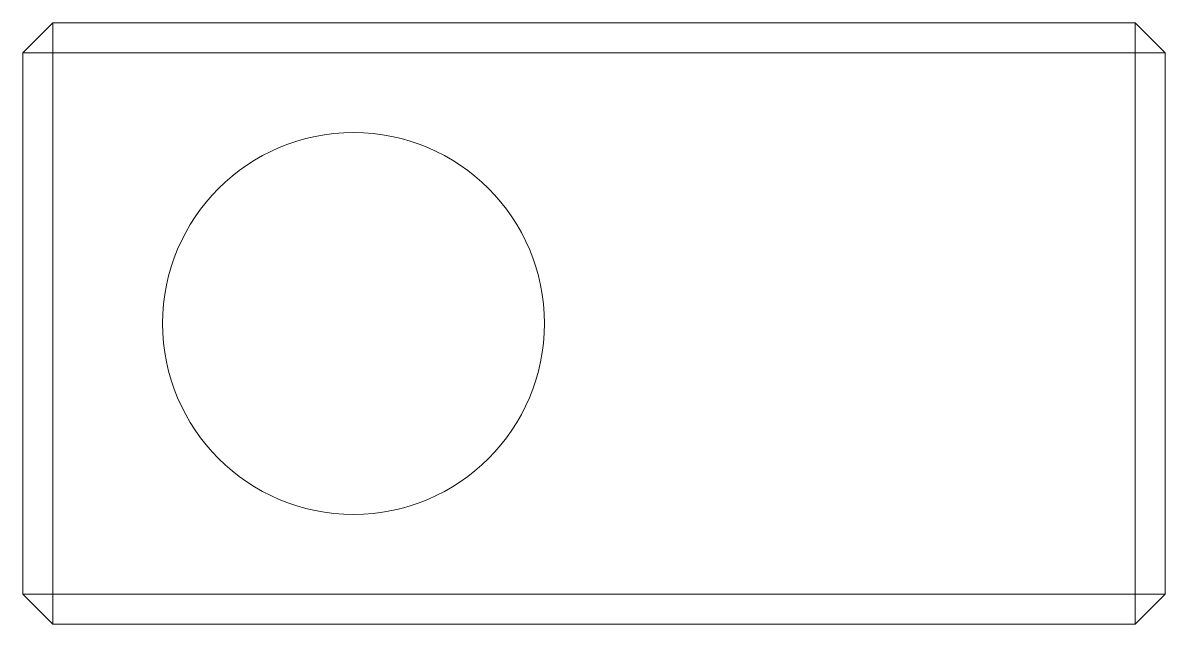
# Paper-space layout '_Back' of a CAD drawing. Header units: millimetres. Extents: x -9.5 to 9.5, y 0 to 10.
import ezdxf

# ---------------------------------------------------------------- set-up
doc = ezdxf.new("R2010")
doc.units = ezdxf.units.MM

psp = doc.layouts.new('_Back')

# ---------------------------------------------------------------- linework, layer by layer
at = {"color": 7, "linetype": 'Continuous', "lineweight": 15}
for p, q in [((-9.5, 9.5), (-9, 10)), ((-9, 10), (-9, 0)), ((-9, 10), (9, 10)), ((9, 0), (9, 10)), ((9, 10), (9.5, 9.5)), ((9.5, 9.5), (-9.5, 9.5)), ((-9.5, 0.5), (-9.5, 9.5)), ((9.5, 9.5), (9.5, 0.5)), ((-9.5, 0.5), (9.5, 0.5)), ((-9, 0), (-9.5, 0.5)), ((9.5, 0.5), (9, 0)), ((9, 0), (-9, 0))]:
    psp.add_line(p, q, dxfattribs=at)
psp.add_circle((-4, 5), 3.175, dxfattribs=at)

doc.saveas('drawing.dxf')
